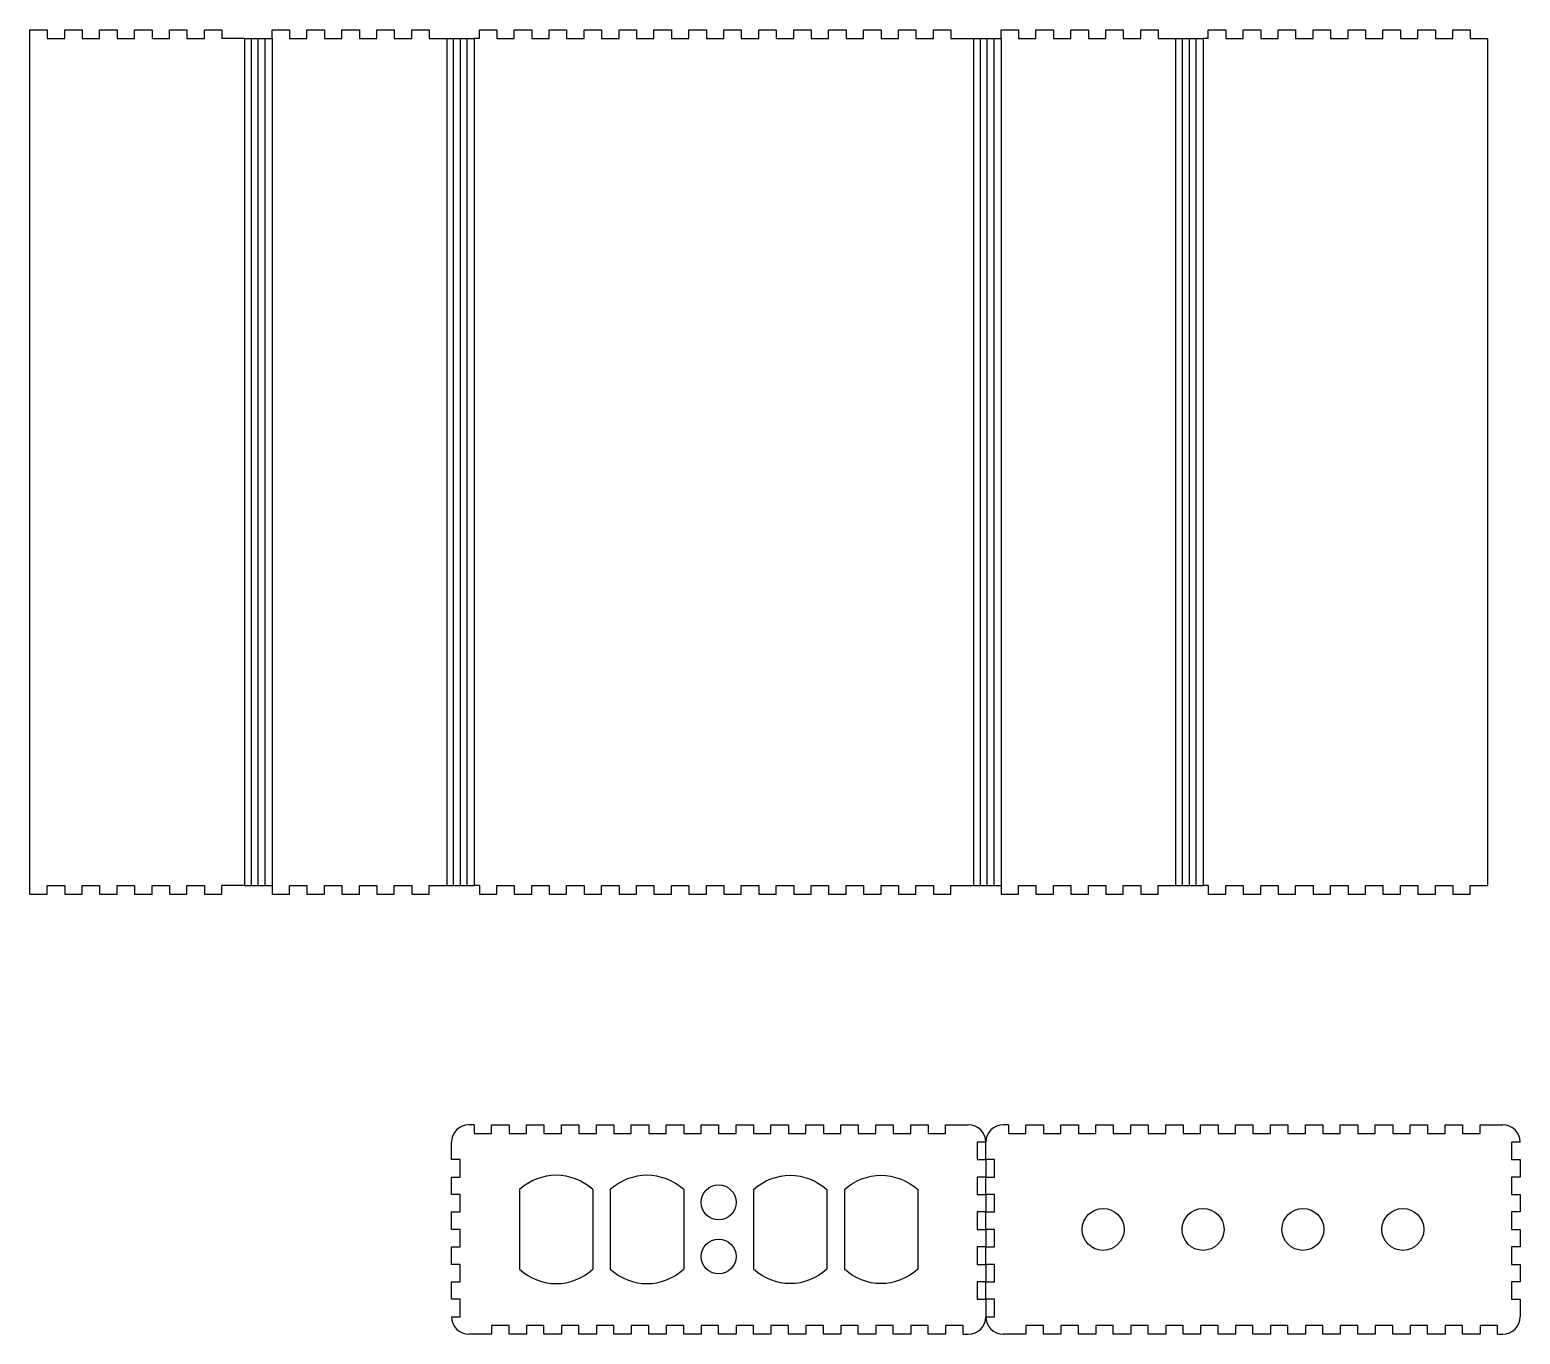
# Model space of a CAD drawing. Header units: inches. Extents: x -11.3 to 31.4, y 0.9 to 38.2.
import ezdxf

# ---------------------------------------------------------------- set-up
doc = ezdxf.new("R2010")
doc.units = ezdxf.units.IN
doc.header["$MEASUREMENT"] = 0
doc.layers.add('Engrave', color=3, linetype='Continuous')

# ---------------------------------------------------------------- blocks, each defined once
blk = doc.blocks.new('nixie')
for p, q in [((4, 5.59), (4, 3.31)), ((6.1, 5.59), (6.1, 3.31))]:
    blk.add_line(p, q)
for start, end in [(47.3577, 132.6423), (227.3577, 312.6423)]:
    blk.add_arc((5.05, 4.45), 1.55, start, end)
blk = doc.blocks.new('zig')
for p, q in [((1.409, 0.875), (1.259, 0.875)), ((1.409, 0.875), (1.409, 1.125)), ((1.409, 1.125), (1.909, 1.125)), ((1.909, 1.125), (1.909, 0.875)), ((1.909, 0.875), (2.409, 0.875)), ((2.409, 0.875), (2.409, 1.125)), ((2.409, 1.125), (2.909, 1.125)), ((2.909, 1.125), (2.909, 0.875)), ((2.909, 0.875), (3.409, 0.875)), ((3.409, 0.875), (3.409, 1.125)), ((3.409, 1.125), (3.909, 1.125)), ((3.909, 1.125), (3.909, 0.875)), ((3.909, 0.875), (4.409, 0.875)), ((4.409, 0.875), (4.409, 1.125)), ((4.409, 1.125), (4.909, 1.125)), ((4.909, 1.125), (4.909, 0.875)), ((4.909, 0.875), (5.409, 0.875)), ((5.409, 0.875), (5.409, 1.125)), ((5.409, 1.125), (5.909, 1.125)), ((5.909, 1.125), (5.909, 0.875)), ((5.909, 0.875), (6.409, 0.875)), ((6.409, 0.875), (6.409, 1.125)), ((6.409, 1.125), (6.909, 1.125)), ((6.909, 1.125), (6.909, 0.875)), ((6.909, 0.875), (7.409, 0.875)), ((7.409, 0.875), (7.409, 1.125)), ((7.409, 1.125), (7.909, 1.125)), ((7.909, 1.125), (7.909, 0.875)), ((7.909, 0.875), (8.409, 0.875)), ((8.409, 0.875), (8.409, 1.125)), ((8.409, 1.125), (8.909, 1.125)), ((8.909, 1.125), (8.909, 0.875)), ((8.909, 0.875), (9.409, 0.875)), ((9.409, 0.875), (9.409, 1.125)), ((9.409, 1.125), (9.909, 1.125)), ((9.909, 1.125), (9.909, 0.875)), ((9.909, 0.875), (10.409, 0.875)), ((10.409, 0.875), (10.409, 1.125)), ((10.409, 1.125), (10.909, 1.125)), ((10.909, 1.125), (10.909, 0.875)), ((10.909, 0.875), (11.409, 0.875)), ((11.409, 0.875), (11.409, 1.125)), ((11.409, 1.125), (11.909, 1.125)), ((11.909, 1.125), (11.909, 0.875)), ((11.909, 0.875), (12.409, 0.875)), ((12.409, 0.875), (12.409, 1.125)), ((12.409, 1.125), (12.909, 1.125)), ((12.909, 1.125), (12.909, 0.875)), ((12.909, 0.875), (13.409, 0.875)), ((13.409, 0.875), (13.409, 1.125)), ((13.409, 1.125), (13.909, 1.125)), ((13.909, 1.125), (13.909, 0.875)), ((13.909, 0.875), (14.409, 0.875)), ((14.409, 0.875), (14.409, 1.125)), ((14.409, 1.125), (14.909, 1.125)), ((14.909, 1.125), (14.909, 0.875))]:
    blk.add_line(p, q)
blk = doc.blocks.new('front')
for p, q in [((1.409, 6.875), (1.259, 6.875)), ((1.409, 6.875), (1.409, 6.625)), ((1.909, 6.625), (1.909, 6.875)), ((1.909, 6.875), (2.409, 6.875)), ((2.409, 6.875), (2.409, 6.625)), ((2.909, 6.625), (2.909, 6.875)), ((2.909, 6.875), (3.409, 6.875)), ((3.409, 6.875), (3.409, 6.625)), ((3.909, 6.625), (3.909, 6.875)), ((3.909, 6.875), (4.409, 6.875)), ((4.409, 6.875), (4.409, 6.625)), ((4.909, 6.625), (4.909, 6.875)), ((4.909, 6.875), (5.409, 6.875)), ((5.409, 6.875), (5.409, 6.625)), ((5.909, 6.625), (5.909, 6.875)), ((5.909, 6.875), (6.409, 6.875)), ((6.409, 6.875), (6.409, 6.625)), ((6.909, 6.625), (6.909, 6.875)), ((6.909, 6.875), (7.409, 6.875)), ((7.409, 6.875), (7.409, 6.625)), ((7.909, 6.625), (7.909, 6.875)), ((7.909, 6.875), (8.409, 6.875)), ((8.409, 6.875), (8.409, 6.625)), ((8.909, 6.625), (8.909, 6.875)), ((8.909, 6.875), (9.409, 6.875)), ((9.409, 6.875), (9.409, 6.625)), ((9.909, 6.625), (9.909, 6.875)), ((9.909, 6.875), (10.409, 6.875)), ((10.409, 6.875), (10.409, 6.625)), ((10.909, 6.625), (10.909, 6.875)), ((10.909, 6.875), (11.409, 6.875)), ((11.409, 6.875), (11.409, 6.625)), ((11.909, 6.625), (11.909, 6.875)), ((11.909, 6.875), (12.409, 6.875)), ((12.409, 6.875), (12.409, 6.625)), ((12.909, 6.625), (12.909, 6.875)), ((12.909, 6.875), (13.409, 6.875)), ((13.409, 6.875), (13.409, 6.625)), ((13.909, 6.625), (13.909, 6.875)), ((13.909, 6.875), (14.409, 6.875)), ((14.409, 6.875), (14.409, 6.625)), ((14.909, 6.625), (14.909, 6.875)), ((14.909, 6.875), (15.409, 6.875)), ((15.409, 6.875), (15.559, 6.875)), ((1.409, 6.625), (1.909, 6.625)), ((2.409, 6.625), (2.909, 6.625)), ((3.409, 6.625), (3.909, 6.625)), ((4.409, 6.625), (4.909, 6.625)), ((5.409, 6.625), (5.909, 6.625)), ((6.409, 6.625), (6.909, 6.625)), ((7.409, 6.625), (7.909, 6.625)), ((8.409, 6.625), (8.909, 6.625)), ((9.409, 6.625), (9.909, 6.625)), ((10.409, 6.625), (10.909, 6.625)), ((11.409, 6.625), (11.909, 6.625)), ((12.409, 6.625), (12.909, 6.625)), ((13.409, 6.625), (13.909, 6.625)), ((14.409, 6.625), (14.909, 6.625)), ((0.759, 5.875), (0.759, 6.375)), ((16.059, 6.375), (15.809, 6.375)), ((15.809, 6.375), (15.809, 5.875)), ((1.009, 5.875), (0.759, 5.875)), ((1.009, 5.375), (1.009, 5.875)), ((15.809, 5.875), (16.059, 5.875)), ((16.059, 5.875), (16.059, 5.375)), ((0.759, 4.875), (0.759, 5.375)), ((0.759, 5.375), (1.009, 5.375)), ((16.059, 5.375), (15.809, 5.375)), ((15.809, 5.375), (15.809, 4.875)), ((1.009, 4.875), (0.759, 4.875)), ((1.009, 4.375), (1.009, 4.875)), ((15.809, 4.875), (16.059, 4.875)), ((16.059, 4.875), (16.059, 4.375)), ((0.759, 3.875), (0.759, 4.375)), ((0.759, 4.375), (1.009, 4.375)), ((16.059, 4.375), (15.809, 4.375)), ((15.809, 4.375), (15.809, 3.875)), ((1.009, 3.875), (0.759, 3.875)), ((1.009, 3.375), (1.009, 3.875)), ((15.809, 3.875), (16.059, 3.875)), ((16.059, 3.875), (16.059, 3.375)), ((0.759, 2.875), (0.759, 3.375)), ((0.759, 3.375), (1.009, 3.375)), ((16.059, 3.375), (15.809, 3.375)), ((15.809, 3.375), (15.809, 2.875)), ((1.009, 2.875), (0.759, 2.875)), ((1.009, 2.375), (1.009, 2.875)), ((15.809, 2.875), (16.059, 2.875)), ((16.059, 2.875), (16.059, 2.375)), ((0.759, 1.875), (0.759, 2.375)), ((0.759, 2.375), (1.009, 2.375)), ((16.059, 2.375), (15.809, 2.375)), ((15.809, 2.375), (15.809, 1.875)), ((1.009, 1.875), (0.759, 1.875)), ((1.009, 1.375), (1.009, 1.875)), ((15.809, 1.875), (16.059, 1.875)), ((16.059, 1.875), (16.059, 1.375)), ((0.759, 1.375), (1.009, 1.375)), ((1.909, 0.875), (1.259, 0.875))]:
    blk.add_line(p, q)
for centre, start, end in [((1.259, 6.375), 90, 180), ((15.559, 6.375), 0, 90), ((1.259, 1.375), 180, 270), ((15.559, 1.375), 270, 0)]:
    blk.add_arc(centre, 0.5, start, end)
at = {"xscale": -1}
blk.add_blockref('zig', (16.818, 0), dxfattribs=at)

msp = doc.modelspace()

# ---------------------------------------------------------------- linework, layer by layer
for p, q in [((-11.312, 13.474), (-11.312, 38.23)), ((-11.312, 38.23), (-10.812, 38.23)), ((-10.812, 38.23), (-10.812, 37.98)), ((-10.812, 37.98), (-10.312, 37.98)), ((-10.312, 37.98), (-10.312, 38.23)), ((-10.312, 38.23), (-9.812, 38.23)), ((-9.812, 38.23), (-9.812, 37.98)), ((-9.812, 37.98), (-9.312, 37.98)), ((-9.312, 37.98), (-9.312, 38.23)), ((-9.312, 38.23), (-8.812, 38.23)), ((-8.812, 38.23), (-8.812, 37.98)), ((-8.812, 37.98), (-8.312, 37.98)), ((-8.312, 37.98), (-8.312, 38.23)), ((-8.312, 38.23), (-7.812, 38.23)), ((-7.812, 38.23), (-7.812, 37.98)), ((-7.812, 37.98), (-7.312, 37.98)), ((-7.312, 37.98), (-7.312, 38.23)), ((-7.312, 38.23), (-6.812, 38.23)), ((-6.812, 38.23), (-6.812, 37.98)), ((-6.812, 37.98), (-6.312, 37.98)), ((-6.312, 37.98), (-6.312, 38.23)), ((-6.312, 38.23), (-5.812, 38.23)), ((-5.812, 38.23), (-5.812, 37.98)), ((-5.162, 37.98), (-5.812, 37.98)), ((-5.162, 37.98), (-4.376, 37.98)), ((-4.376, 37.98), (-4.376, 38.23)), ((-4.376, 38.23), (-3.876, 38.23)), ((-3.876, 38.23), (-3.876, 37.98)), ((-3.876, 37.98), (-3.376, 37.98)), ((-3.376, 37.98), (-3.376, 38.23)), ((-3.376, 38.23), (-2.876, 38.23)), ((-2.876, 38.23), (-2.876, 37.98)), ((-2.876, 37.98), (-2.376, 37.98)), ((-2.376, 37.98), (-2.376, 38.23)), ((-2.376, 38.23), (-1.876, 38.23)), ((-1.876, 38.23), (-1.876, 37.98)), ((-1.876, 37.98), (-1.376, 37.98)), ((-1.376, 37.98), (-1.376, 38.23)), ((-1.376, 38.23), (-0.876, 38.23)), ((-0.876, 38.23), (-0.876, 37.98)), ((-0.876, 37.98), (-0.376, 37.98)), ((-0.376, 37.98), (-0.376, 38.23)), ((-0.376, 38.23), (0.124, 38.23)), ((0.124, 38.23), (0.124, 37.98)), ((0.124, 37.98), (0.624, 37.98)), ((0.624, 37.98), (1.409, 37.98)), ((1.559, 37.98), (1.409, 37.98)), ((1.559, 37.98), (1.559, 38.23)), ((1.559, 38.23), (2.059, 38.23)), ((2.059, 38.23), (2.059, 37.98)), ((2.059, 37.98), (2.559, 37.98)), ((2.559, 37.98), (2.559, 38.23)), ((2.559, 38.23), (3.059, 38.23)), ((3.059, 38.23), (3.059, 37.98)), ((3.059, 37.98), (3.559, 37.98)), ((3.559, 37.98), (3.559, 38.23)), ((3.559, 38.23), (4.059, 38.23)), ((4.059, 38.23), (4.059, 37.98)), ((4.059, 37.98), (4.559, 37.98)), ((4.559, 37.98), (4.559, 38.23)), ((4.559, 38.23), (5.059, 38.23)), ((5.059, 38.23), (5.059, 37.98)), ((5.059, 37.98), (5.559, 37.98)), ((5.559, 37.98), (5.559, 38.23)), ((5.559, 38.23), (6.059, 38.23)), ((6.059, 38.23), (6.059, 37.98)), ((6.059, 37.98), (6.559, 37.98)), ((6.559, 37.98), (6.559, 38.23)), ((6.559, 38.23), (7.059, 38.23)), ((7.059, 38.23), (7.059, 37.98)), ((7.059, 37.98), (7.559, 37.98)), ((7.559, 37.98), (7.559, 38.23)), ((7.559, 38.23), (8.059, 38.23)), ((8.059, 38.23), (8.059, 37.98)), ((8.059, 37.98), (8.559, 37.98)), ((8.559, 37.98), (8.559, 38.23)), ((8.559, 38.23), (9.059, 38.23)), ((9.059, 38.23), (9.059, 37.98)), ((9.059, 37.98), (9.559, 37.98)), ((9.559, 37.98), (9.559, 38.23)), ((9.559, 38.23), (10.059, 38.23)), ((10.059, 38.23), (10.059, 37.98)), ((10.059, 37.98), (10.559, 37.98)), ((10.559, 37.98), (10.559, 38.23)), ((10.559, 38.23), (11.059, 38.23)), ((11.059, 38.23), (11.059, 37.98)), ((11.059, 37.98), (11.559, 37.98)), ((11.559, 37.98), (11.559, 38.23)), ((11.559, 38.23), (12.059, 38.23)), ((12.059, 38.23), (12.059, 37.98)), ((12.059, 37.98), (12.559, 37.98)), ((12.559, 37.98), (12.559, 38.23)), ((12.559, 38.23), (13.059, 38.23)), ((13.059, 38.23), (13.059, 37.98)), ((13.059, 37.98), (13.559, 37.98)), ((13.559, 37.98), (13.559, 38.23)), ((13.559, 38.23), (14.059, 38.23)), ((14.059, 38.23), (14.059, 37.98)), ((14.059, 37.98), (14.559, 37.98)), ((14.559, 37.98), (14.559, 38.23)), ((14.559, 38.23), (15.059, 38.23)), ((15.059, 38.23), (15.059, 37.98)), ((15.059, 37.98), (15.559, 37.98)), ((15.559, 37.98), (15.709, 37.98)), ((15.709, 37.98), (16.495, 37.98)), ((16.495, 37.98), (16.495, 38.23)), ((16.495, 38.23), (16.995, 38.23)), ((16.995, 38.23), (16.995, 37.98)), ((16.995, 37.98), (17.495, 37.98)), ((17.495, 37.98), (17.495, 38.23)), ((17.495, 38.23), (17.995, 38.23)), ((17.995, 38.23), (17.995, 37.98)), ((17.995, 37.98), (18.495, 37.98)), ((18.495, 37.98), (18.495, 38.23)), ((18.495, 38.23), (18.995, 38.23)), ((18.995, 38.23), (18.995, 37.98)), ((18.995, 37.98), (19.495, 37.98)), ((19.495, 37.98), (19.495, 38.23)), ((19.495, 38.23), (19.995, 38.23)), ((19.995, 38.23), (19.995, 37.98)), ((19.995, 37.98), (20.495, 37.98)), ((20.495, 37.98), (20.495, 38.23)), ((20.495, 38.23), (20.995, 38.23)), ((20.995, 38.23), (20.995, 37.98)), ((20.995, 37.98), (21.495, 37.98)), ((21.495, 37.98), (22.28, 37.98)), ((22.43, 37.98), (22.28, 37.98)), ((22.43, 37.98), (22.43, 38.23)), ((22.43, 38.23), (22.93, 38.23)), ((22.93, 38.23), (22.93, 37.98)), ((22.93, 37.98), (23.43, 37.98)), ((23.43, 37.98), (23.43, 38.23)), ((23.43, 38.23), (23.93, 38.23)), ((23.93, 38.23), (23.93, 37.98)), ((23.93, 37.98), (24.43, 37.98)), ((24.43, 37.98), (24.43, 38.23)), ((24.43, 38.23), (24.93, 38.23)), ((24.93, 38.23), (24.93, 37.98)), ((24.93, 37.98), (25.43, 37.98)), ((25.43, 37.98), (25.43, 38.23)), ((25.43, 38.23), (25.93, 38.23)), ((25.93, 38.23), (25.93, 37.98)), ((25.93, 37.98), (26.43, 37.98)), ((26.43, 37.98), (26.43, 38.23)), ((26.43, 38.23), (26.93, 38.23)), ((26.93, 38.23), (26.93, 37.98)), ((26.93, 37.98), (27.43, 37.98)), ((27.43, 37.98), (27.43, 38.23)), ((27.43, 38.23), (27.93, 38.23)), ((27.93, 38.23), (27.93, 37.98)), ((27.93, 37.98), (28.43, 37.98)), ((28.43, 37.98), (28.43, 38.23)), ((28.43, 38.23), (28.93, 38.23)), ((28.93, 38.23), (28.93, 37.98)), ((28.93, 37.98), (29.43, 37.98)), ((29.43, 37.98), (29.43, 38.23)), ((29.43, 38.23), (29.93, 38.23)), ((29.93, 38.23), (29.93, 37.98)), ((29.93, 37.98), (30.43, 37.98)), ((30.43, 13.724), (30.43, 37.98)), ((-10.812, 13.474), (-10.812, 13.724)), ((-10.812, 13.724), (-10.312, 13.724)), ((-10.312, 13.724), (-10.312, 13.474)), ((-9.812, 13.474), (-9.812, 13.724)), ((-9.812, 13.724), (-9.312, 13.724)), ((-9.312, 13.724), (-9.312, 13.474)), ((-8.812, 13.474), (-8.812, 13.724)), ((-8.812, 13.724), (-8.312, 13.724)), ((-8.312, 13.724), (-8.312, 13.474)), ((-7.812, 13.474), (-7.812, 13.724)), ((-7.812, 13.724), (-7.312, 13.724)), ((-7.312, 13.724), (-7.312, 13.474)), ((-6.812, 13.474), (-6.812, 13.724)), ((-6.812, 13.724), (-6.312, 13.724)), ((-6.312, 13.724), (-6.312, 13.474)), ((-5.162, 13.724), (-5.812, 13.724)), ((-5.812, 13.474), (-5.812, 13.724)), ((-5.162, 13.724), (-4.376, 13.724)), ((-4.376, 13.724), (-4.376, 13.474)), ((-3.876, 13.474), (-3.876, 13.724)), ((-3.876, 13.724), (-3.376, 13.724)), ((-3.376, 13.724), (-3.376, 13.474)), ((-2.876, 13.474), (-2.876, 13.724)), ((-2.876, 13.724), (-2.376, 13.724)), ((-2.376, 13.724), (-2.376, 13.474)), ((-1.876, 13.474), (-1.876, 13.724)), ((-1.876, 13.724), (-1.376, 13.724)), ((-1.376, 13.724), (-1.376, 13.474)), ((-0.876, 13.474), (-0.876, 13.724)), ((-0.876, 13.724), (-0.376, 13.724)), ((-0.376, 13.724), (-0.376, 13.474)), ((0.124, 13.474), (0.124, 13.724)), ((0.124, 13.724), (0.624, 13.724)), ((0.624, 13.724), (1.409, 13.724)), ((1.559, 13.724), (1.409, 13.724)), ((1.559, 13.724), (1.559, 13.474)), ((2.059, 13.474), (2.059, 13.724)), ((2.059, 13.724), (2.559, 13.724)), ((2.559, 13.724), (2.559, 13.474)), ((3.059, 13.474), (3.059, 13.724)), ((3.059, 13.724), (3.559, 13.724)), ((3.559, 13.724), (3.559, 13.474)), ((4.059, 13.474), (4.059, 13.724)), ((4.059, 13.724), (4.559, 13.724)), ((4.559, 13.724), (4.559, 13.474)), ((5.059, 13.474), (5.059, 13.724)), ((5.059, 13.724), (5.559, 13.724)), ((5.559, 13.724), (5.559, 13.474)), ((6.059, 13.474), (6.059, 13.724)), ((6.059, 13.724), (6.559, 13.724)), ((6.559, 13.724), (6.559, 13.474)), ((7.059, 13.474), (7.059, 13.724)), ((7.059, 13.724), (7.559, 13.724)), ((7.559, 13.724), (7.559, 13.474)), ((8.059, 13.474), (8.059, 13.724)), ((8.059, 13.724), (8.559, 13.724)), ((8.559, 13.724), (8.559, 13.474)), ((9.059, 13.474), (9.059, 13.724)), ((9.059, 13.724), (9.559, 13.724)), ((9.559, 13.724), (9.559, 13.474)), ((10.059, 13.474), (10.059, 13.724)), ((10.059, 13.724), (10.559, 13.724)), ((10.559, 13.724), (10.559, 13.474)), ((11.059, 13.474), (11.059, 13.724)), ((11.059, 13.724), (11.559, 13.724)), ((11.559, 13.724), (11.559, 13.474)), ((12.059, 13.474), (12.059, 13.724)), ((12.059, 13.724), (12.559, 13.724)), ((12.559, 13.724), (12.559, 13.474)), ((13.059, 13.474), (13.059, 13.724)), ((13.059, 13.724), (13.559, 13.724)), ((13.559, 13.724), (13.559, 13.474)), ((14.059, 13.474), (14.059, 13.724)), ((14.059, 13.724), (14.559, 13.724)), ((14.559, 13.724), (14.559, 13.474)), ((15.059, 13.474), (15.059, 13.724)), ((15.059, 13.724), (15.559, 13.724)), ((15.559, 13.724), (15.709, 13.724)), ((15.709, 13.724), (16.495, 13.724)), ((16.495, 13.724), (16.495, 13.474)), ((16.995, 13.474), (16.995, 13.724)), ((16.995, 13.724), (17.495, 13.724)), ((17.495, 13.724), (17.495, 13.474)), ((17.995, 13.474), (17.995, 13.724)), ((17.995, 13.724), (18.495, 13.724)), ((18.495, 13.724), (18.495, 13.474)), ((18.995, 13.474), (18.995, 13.724)), ((18.995, 13.724), (19.495, 13.724)), ((19.495, 13.724), (19.495, 13.474)), ((19.995, 13.474), (19.995, 13.724)), ((19.995, 13.724), (20.495, 13.724)), ((20.495, 13.724), (20.495, 13.474)), ((20.995, 13.474), (20.995, 13.724)), ((20.995, 13.724), (21.495, 13.724)), ((21.495, 13.724), (22.28, 13.724)), ((22.43, 13.724), (22.28, 13.724)), ((22.43, 13.724), (22.43, 13.474)), ((22.93, 13.474), (22.93, 13.724)), ((22.93, 13.724), (23.43, 13.724)), ((23.43, 13.724), (23.43, 13.474)), ((23.93, 13.474), (23.93, 13.724)), ((23.93, 13.724), (24.43, 13.724)), ((24.43, 13.724), (24.43, 13.474)), ((24.93, 13.474), (24.93, 13.724)), ((24.93, 13.724), (25.43, 13.724)), ((25.43, 13.724), (25.43, 13.474)), ((25.93, 13.474), (25.93, 13.724)), ((25.93, 13.724), (26.43, 13.724)), ((26.43, 13.724), (26.43, 13.474)), ((26.93, 13.474), (26.93, 13.724)), ((26.93, 13.724), (27.43, 13.724)), ((27.43, 13.724), (27.43, 13.474)), ((27.93, 13.474), (27.93, 13.724)), ((27.93, 13.724), (28.43, 13.724)), ((28.43, 13.724), (28.43, 13.474)), ((28.93, 13.474), (28.93, 13.724)), ((28.93, 13.724), (29.43, 13.724)), ((29.43, 13.724), (29.43, 13.474)), ((29.93, 13.474), (29.93, 13.724)), ((29.93, 13.724), (30.43, 13.724)), ((-11.312, 13.474), (-10.812, 13.474)), ((-10.312, 13.474), (-9.812, 13.474)), ((-9.312, 13.474), (-8.812, 13.474)), ((-8.312, 13.474), (-7.812, 13.474)), ((-7.312, 13.474), (-6.812, 13.474)), ((-6.312, 13.474), (-5.812, 13.474)), ((-4.376, 13.474), (-3.876, 13.474)), ((-3.376, 13.474), (-2.876, 13.474)), ((-2.376, 13.474), (-1.876, 13.474)), ((-1.376, 13.474), (-0.876, 13.474)), ((-0.376, 13.474), (0.124, 13.474)), ((1.559, 13.474), (2.059, 13.474)), ((2.559, 13.474), (3.059, 13.474)), ((3.559, 13.474), (4.059, 13.474)), ((4.559, 13.474), (5.059, 13.474)), ((5.559, 13.474), (6.059, 13.474)), ((6.559, 13.474), (7.059, 13.474)), ((7.559, 13.474), (8.059, 13.474)), ((8.559, 13.474), (9.059, 13.474)), ((9.559, 13.474), (10.059, 13.474)), ((10.559, 13.474), (11.059, 13.474)), ((11.559, 13.474), (12.059, 13.474)), ((12.559, 13.474), (13.059, 13.474)), ((13.559, 13.474), (14.059, 13.474)), ((14.559, 13.474), (15.059, 13.474)), ((16.495, 13.474), (16.995, 13.474)), ((17.495, 13.474), (17.995, 13.474)), ((18.495, 13.474), (18.995, 13.474)), ((19.495, 13.474), (19.995, 13.474)), ((20.495, 13.474), (20.995, 13.474)), ((22.43, 13.474), (22.93, 13.474)), ((23.43, 13.474), (23.93, 13.474)), ((24.43, 13.474), (24.93, 13.474)), ((25.43, 13.474), (25.93, 13.474)), ((26.43, 13.474), (26.93, 13.474)), ((27.43, 13.474), (27.93, 13.474)), ((28.43, 13.474), (28.93, 13.474)), ((29.43, 13.474), (29.93, 13.474)), ((1.409, 6.875), (1.259, 6.875)), ((1.409, 6.875), (1.409, 6.625)), ((1.909, 6.625), (1.909, 6.875)), ((1.909, 6.875), (2.409, 6.875)), ((2.409, 6.875), (2.409, 6.625)), ((2.909, 6.625), (2.909, 6.875)), ((2.909, 6.875), (3.409, 6.875)), ((3.409, 6.875), (3.409, 6.625)), ((3.909, 6.625), (3.909, 6.875)), ((3.909, 6.875), (4.409, 6.875)), ((4.409, 6.875), (4.409, 6.625)), ((4.909, 6.625), (4.909, 6.875)), ((4.909, 6.875), (5.409, 6.875)), ((5.409, 6.875), (5.409, 6.625)), ((5.909, 6.625), (5.909, 6.875)), ((5.909, 6.875), (6.409, 6.875)), ((6.409, 6.875), (6.409, 6.625)), ((6.909, 6.625), (6.909, 6.875)), ((6.909, 6.875), (7.409, 6.875)), ((7.409, 6.875), (7.409, 6.625)), ((7.909, 6.625), (7.909, 6.875)), ((7.909, 6.875), (8.409, 6.875)), ((8.409, 6.875), (8.409, 6.625)), ((8.909, 6.625), (8.909, 6.875)), ((8.909, 6.875), (9.409, 6.875)), ((9.409, 6.875), (9.409, 6.625)), ((9.909, 6.625), (9.909, 6.875)), ((9.909, 6.875), (10.409, 6.875)), ((10.409, 6.875), (10.409, 6.625)), ((10.909, 6.625), (10.909, 6.875)), ((10.909, 6.875), (11.409, 6.875)), ((11.409, 6.875), (11.409, 6.625)), ((11.909, 6.625), (11.909, 6.875)), ((11.909, 6.875), (12.409, 6.875)), ((12.409, 6.875), (12.409, 6.625)), ((12.909, 6.625), (12.909, 6.875)), ((12.909, 6.875), (13.409, 6.875)), ((13.409, 6.875), (13.409, 6.625)), ((13.909, 6.625), (13.909, 6.875)), ((13.909, 6.875), (14.409, 6.875)), ((14.409, 6.875), (14.409, 6.625)), ((14.909, 6.625), (14.909, 6.875)), ((14.909, 6.875), (15.409, 6.875)), ((15.409, 6.875), (15.559, 6.875)), ((1.409, 6.625), (1.909, 6.625)), ((2.409, 6.625), (2.909, 6.625)), ((3.409, 6.625), (3.909, 6.625)), ((4.409, 6.625), (4.909, 6.625)), ((5.409, 6.625), (5.909, 6.625)), ((6.409, 6.625), (6.909, 6.625)), ((7.409, 6.625), (7.909, 6.625)), ((8.409, 6.625), (8.909, 6.625)), ((9.409, 6.625), (9.909, 6.625)), ((10.409, 6.625), (10.909, 6.625)), ((11.409, 6.625), (11.909, 6.625)), ((12.409, 6.625), (12.909, 6.625)), ((13.409, 6.625), (13.909, 6.625)), ((14.409, 6.625), (14.909, 6.625)), ((0.759, 5.875), (0.759, 6.375)), ((16.059, 6.375), (15.809, 6.375)), ((15.809, 6.375), (15.809, 5.875)), ((1.009, 5.875), (0.759, 5.875)), ((1.009, 5.375), (1.009, 5.875)), ((15.809, 5.875), (16.059, 5.875)), ((16.059, 5.875), (16.059, 5.375)), ((0.759, 4.875), (0.759, 5.375)), ((0.759, 5.375), (1.009, 5.375)), ((16.059, 5.375), (15.809, 5.375)), ((15.809, 5.375), (15.809, 4.875)), ((1.009, 4.875), (0.759, 4.875)), ((1.009, 4.375), (1.009, 4.875)), ((15.809, 4.875), (16.059, 4.875)), ((16.059, 4.875), (16.059, 4.375)), ((0.759, 3.875), (0.759, 4.375)), ((0.759, 4.375), (1.009, 4.375)), ((16.059, 4.375), (15.809, 4.375)), ((15.809, 4.375), (15.809, 3.875)), ((1.009, 3.875), (0.759, 3.875)), ((1.009, 3.375), (1.009, 3.875)), ((15.809, 3.875), (16.059, 3.875)), ((16.059, 3.875), (16.059, 3.375)), ((0.759, 2.875), (0.759, 3.375)), ((0.759, 3.375), (1.009, 3.375)), ((16.059, 3.375), (15.809, 3.375)), ((15.809, 3.375), (15.809, 2.875)), ((1.009, 2.875), (0.759, 2.875)), ((1.009, 2.375), (1.009, 2.875)), ((15.809, 2.875), (16.059, 2.875)), ((16.059, 2.875), (16.059, 2.375)), ((0.759, 1.875), (0.759, 2.375)), ((0.759, 2.375), (1.009, 2.375)), ((16.059, 2.375), (15.809, 2.375)), ((15.809, 2.375), (15.809, 1.875)), ((1.009, 1.875), (0.759, 1.875)), ((1.009, 1.375), (1.009, 1.875)), ((15.809, 1.875), (16.059, 1.875)), ((16.059, 1.875), (16.059, 1.375)), ((0.759, 1.375), (1.009, 1.375)), ((1.909, 0.875), (1.259, 0.875))]:
    msp.add_line(p, q)
for centre, radius in [((8.409, 4.65), 0.5), ((19.419, 3.875), 0.6), ((22.279, 3.875), 0.6), ((25.139, 3.875), 0.6), ((27.999, 3.875), 0.6), ((8.409, 3.1), 0.5)]:
    msp.add_circle(centre, radius)
for centre, start, end in [((1.259, 6.375), 90, 180), ((15.559, 6.375), 0, 90), ((1.259, 1.375), 180, 270), ((15.559, 1.375), 270, 0)]:
    msp.add_arc(centre, 0.5, start, end)
at = {"layer": 'Engrave'}
for p, q in [((-5.162, 37.98), (-5.162, 13.724)), ((-4.965, 13.724), (-4.965, 37.98)), ((-4.769, 13.724), (-4.769, 37.98)), ((-4.573, 13.724), (-4.573, 37.98)), ((-4.376, 37.98), (-4.376, 13.724)), ((0.624, 37.98), (0.624, 13.724)), ((0.82, 13.724), (0.82, 37.98)), ((1.016, 13.724), (1.016, 37.98)), ((1.213, 13.724), (1.213, 37.98)), ((1.409, 37.98), (1.409, 13.724)), ((15.709, 37.98), (15.709, 13.724)), ((15.906, 13.724), (15.906, 37.98)), ((16.102, 13.724), (16.102, 37.98)), ((16.298, 13.724), (16.298, 37.98)), ((16.495, 37.98), (16.495, 13.724)), ((21.495, 37.98), (21.495, 13.724)), ((21.691, 13.724), (21.691, 37.98)), ((21.887, 13.724), (21.887, 37.98)), ((22.084, 13.724), (22.084, 37.98)), ((22.28, 37.98), (22.28, 13.724))]:
    msp.add_line(p, q, dxfattribs=at)

# ---------------------------------------------------------------- block references
for name, p in [('front', (15.3, 0)), ('nixie', (-1.291, -0.575)), ('nixie', (1.309, -0.575))]:
    msp.add_blockref(name, p)
at = {"xscale": -1}
for name, p in [('nixie', (15.509, -0.575)), ('nixie', (18.109, -0.575)), ('zig', (16.818, 0))]:
    msp.add_blockref(name, p, dxfattribs=at)

doc.saveas('drawing.dxf')
